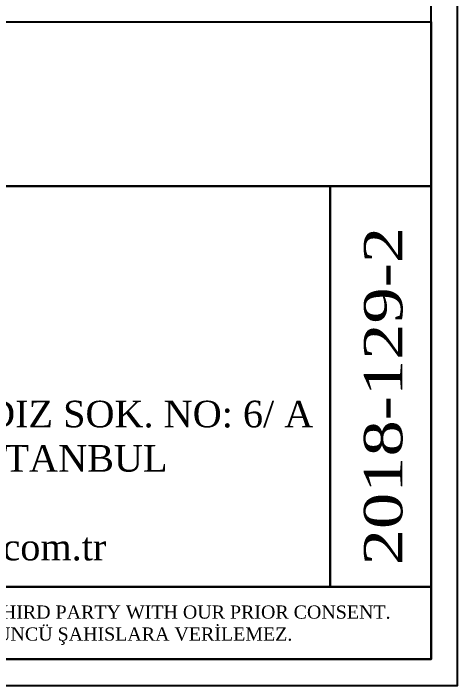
# Model space of a CAD drawing. Header units: millimetres. Extents: x 5004 to 15052, y -6179 to -3495.
# Drawn here: x 11300.9 to 11469.1, y -5707.9 to -5453 of the extents above; entities that cross this region are included whole.
import ezdxf

# ---------------------------------------------------------------- set-up
doc = ezdxf.new("R2010")
doc.units = ezdxf.units.MM
doc.layers.add('Sktürk ANTET', color=7, linetype='Continuous')
doc.styles.add('CGOMEGA', font='times.ttf', dxfattribs={"height": 15})

msp = doc.modelspace()

# ---------------------------------------------------------------- linework, layer by layer
for points in [[(8589.15, -5707.91), (11469.15, -5707.91), (11469.15, -3637.91), (8589.15, -3637.91)], [(8599.15, -5697.91), (11459.15, -5697.91), (11459.15, -3647.91), (8599.15, -3647.91)]]:
    msp.add_lwpolyline(points, close=True)
at = {"layer": 'Sktürk ANTET'}
for points in [[(10660.59, -5456.23), (11459.15, -5456.23), (11459.15, -5518.51), (10660.59, -5518.51)], [(11005.68, -5518.51), (11420.87, -5518.51), (11420.87, -5670.49), (11005.68, -5670.49)], [(11420.87, -5518.51), (11459.15, -5518.51), (11459.15, -5670.49), (11420.87, -5670.49)], [(10660.59, -5670.49), (11459.15, -5670.49), (11459.15, -5697.91), (10660.59, -5697.91)]]:
    msp.add_lwpolyline(points, close=True, dxfattribs=at)

# ---------------------------------------------------------------- texts
at = {"layer": 'Sktürk ANTET', "style": 'CGOMEGA', "width": 1.25}
msp.add_text('2018-129-2', height=14.569, rotation=90, dxfattribs=at).set_placement((11448.25, -5662.3))
at = {"layer": 'Sktürk ANTET', "attachment_point": 5, "style": 'CGOMEGA'}
for s, insert, char_height, width in [('MALTEPE MAH. DAVUTPAŞA CAD. YILDIZ SOK. NO: 6/ A\\PDAVUTPAŞA/ ZEYTİNBURNU/ İSTANBUL\\Pp: 0212 909 4312\\Pw: skturk.com.tr | e: info@skturk.com.tr', (11213.28, -5631.82), 10.0863, 474.4046), ("THIS DRAWING REMAINS THE PROPERTY OF {\\fTimes New Roman|b0|i0|c162|p18;SKTÜRK ENDÜSTRİYEL MUTFAK SAN. VE TİC. LTD. ŞTİ. }AND MAY ONLY BE COPIED COMPLETELY OR PARTY OR ISSUED TO THIRD PARTY WITH OUR PRIOR CONSENT.\\PBU RESİM {\\fTimes New Roman|b0|i0|c162|p18;SKTÜRK ENDÜSTRİYEL MUTFAK SAN. VE TİC. LTD. ŞTİ.'NİN }MALI OLUP YAZILI İZİN OLMADIKÇA KISMEN VEYA TAMAMEN KOPYA EDİLEMEZ VE ÜÇÜNCÜ ŞAHISLARA VERİLEMEZ.", (11064.58, -5685.02), 5, 796.0812)]:
    msp.add_mtext(s, dxfattribs=dict(at, insert=insert, char_height=char_height, width=width))

doc.saveas('drawing.dxf')
